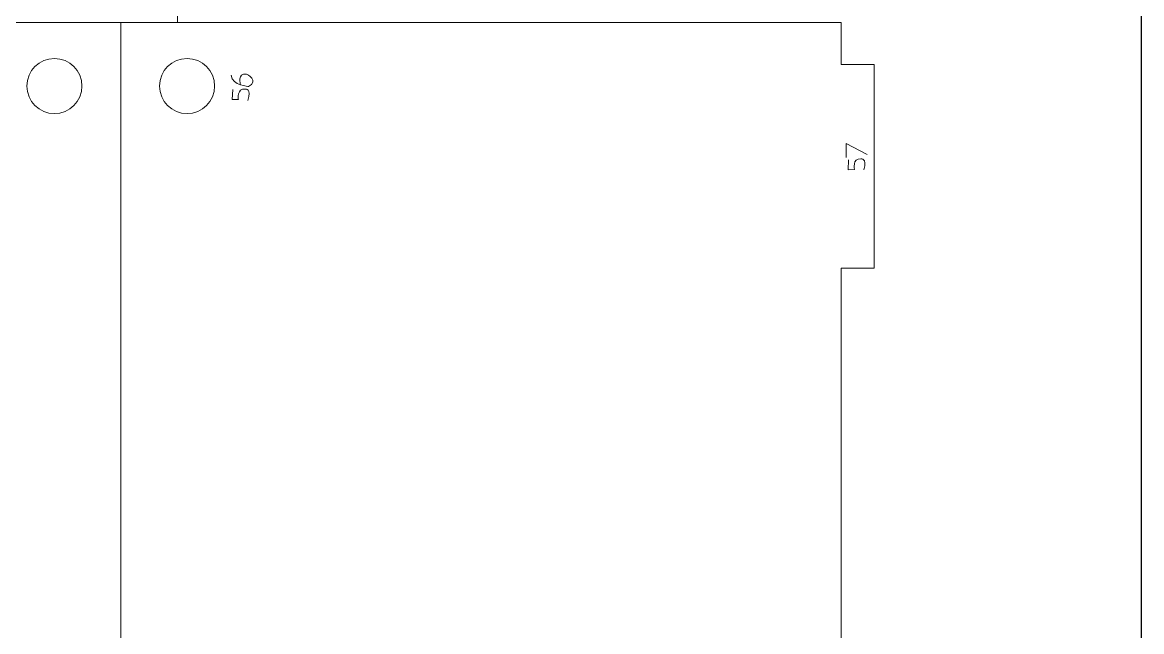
# Model space of a CAD drawing. Header units: centimetres. Extents: x -25 to 25, y -32.5 to 32.5.
# Drawn here: x 14.64 to 25, y -16.92 to -11.29 of the extents above; entities that cross this region are included whole.
import ezdxf

# ---------------------------------------------------------------- set-up
doc = ezdxf.new("R2010")
doc.units = ezdxf.units.CM
doc.header["$MEASUREMENT"] = 0
doc.layers.add('Capa 1', color=7, linetype='Continuous')

msp = doc.modelspace()

# ---------------------------------------------------------------- linework, layer by layer
at = {"layer": 'Capa 1', "color": 254}
msp.add_lwpolyline([(-25, -32.5), (25, -32.5), (25, 32.5), (-25, 32.5), (-25, -32.5)], close=True, dxfattribs=at)
at = {"layer": 'Capa 1', "color": 250, "lineweight": 9}
for points, knots in [([(16.07718, -11.28713), (16.07718, -11.28713), (16.07718, -10.92646), (16.07718, -10.92646), (16.07718, -10.92646), (16.07718, -10.92646), (14.87164, -10.92646), (14.87164, -10.92646), (14.87164, -10.92646), (14.85799, -10.92646), (14.82424, -10.92097), (14.81463, -10.91139), (14.81463, -10.91139), (14.80502, -10.90182), (14.79953, -10.88859), (14.79953, -10.87493), (14.79953, -10.87493), (14.79953, -10.87493), (14.79953, -9.89613), (14.79953, -9.89613), (14.79953, -9.89613), (14.79953, -9.88248), (14.80493, -9.86936), (14.81459, -9.8597), (14.81459, -9.8597), (14.82423, -9.85006), (14.83739, -9.84462), (14.85104, -9.8446), (14.85104, -9.8446), (14.85104, -9.8446), (15.10864, -9.8446), (15.10864, -9.8446), (15.10864, -9.8446), (15.10864, -9.8446), (15.10732, -10.16686), (15.10732, -10.16686)], [0, 0, 0, 0, 0.1, 0.1, 0.1, 0.1, 0.2, 0.2, 0.2, 0.2, 0.3, 0.3, 0.3, 0.3, 0.4, 0.4, 0.4, 0.4, 0.5, 0.5, 0.5, 0.5, 0.6, 0.6, 0.6, 0.6, 0.7, 0.7, 0.7, 0.7, 0.8, 0.8, 0.8, 0.8, 1, 1, 1, 1]), ([(22.22019, -11.28713), (22.22019, -11.28713), (22.22019, -11.67627), (22.22019, -11.67627), (22.22019, -11.67627), (22.22019, -11.67627), (22.52619, -11.67627), (22.52619, -11.67627), (22.52619, -11.67627), (22.52619, -11.67627), (22.52619, -13.55805), (22.52619, -13.55805), (22.52619, -13.55805), (22.52619, -13.55805), (22.22019, -13.55805), (22.22019, -13.55805), (22.22019, -13.55805), (22.22019, -13.55805), (22.22019, -17.6855), (22.22019, -17.6855), (22.22019, -17.6855), (22.22019, -17.6855), (22.52619, -17.6855), (22.52619, -17.6855), (22.52619, -17.6855), (22.52619, -17.6855), (22.52619, -19.56728), (22.52619, -19.56728), (22.52619, -19.56728), (22.52619, -19.56728), (22.22019, -19.56728), (22.22019, -19.56728), (22.22019, -19.56728), (22.22019, -19.56728), (22.22019, -23.69473), (22.22019, -23.69473), (22.22019, -23.69473), (22.22019, -23.69473), (22.52619, -23.69473), (22.52619, -23.69473), (22.52619, -23.69473), (22.52619, -23.69473), (22.52619, -25.57651), (22.52619, -25.57651), (22.52619, -25.57651), (22.52619, -25.57651), (22.22019, -25.57651), (22.22019, -25.57651), (22.22019, -25.57651), (22.22019, -25.57651), (22.22019, -25.91747), (22.22019, -25.91747)], [0, 0, 0, 0, 0.07142857, 0.07142857, 0.07142857, 0.07142857, 0.14285714, 0.14285714, 0.14285714, 0.14285714, 0.21428571, 0.21428571, 0.21428571, 0.21428571, 0.28571429, 0.28571429, 0.28571429, 0.28571429, 0.35714286, 0.35714286, 0.35714286, 0.35714286, 0.42857143, 0.42857143, 0.42857143, 0.42857143, 0.5, 0.5, 0.5, 0.5, 0.57142857, 0.57142857, 0.57142857, 0.57142857, 0.64285714, 0.64285714, 0.64285714, 0.64285714, 0.71428571, 0.71428571, 0.71428571, 0.71428571, 0.78571429, 0.78571429, 0.78571429, 0.78571429, 0.85714286, 0.85714286, 0.85714286, 0.85714286, 1, 1, 1, 1]), ([(15.1928, -11.8753), (15.1928, -11.73447), (15.07863, -11.6203), (14.9378, -11.6203), (14.9378, -11.6203), (14.79697, -11.6203), (14.6828, -11.73447), (14.6828, -11.8753), (14.6828, -11.8753), (14.6828, -12.01613), (14.79697, -12.1303), (14.9378, -12.1303), (14.9378, -12.1303), (15.07863, -12.1303), (15.1928, -12.01613), (15.1928, -11.8753)], [0, 0, 0, 0, 0.2, 0.2, 0.2, 0.2, 0.4, 0.4, 0.4, 0.4, 0.6, 0.6, 0.6, 0.6, 1, 1, 1, 1]), ([(15.91096, -11.8753), (15.91096, -11.73447), (16.02513, -11.6203), (16.16596, -11.6203), (16.16596, -11.6203), (16.30679, -11.6203), (16.42096, -11.73447), (16.42096, -11.8753), (16.42096, -11.8753), (16.42096, -12.01613), (16.30679, -12.1303), (16.16596, -12.1303), (16.16596, -12.1303), (16.02513, -12.1303), (15.91096, -12.01613), (15.91096, -11.8753)], [0, 0, 0, 0, 0.2, 0.2, 0.2, 0.2, 0.4, 0.4, 0.4, 0.4, 0.6, 0.6, 0.6, 0.6, 1, 1, 1, 1])]:
    msp.add_open_spline(points, degree=3, knots=knots, dxfattribs=at)
for points in [[(15.55188, -11.28713), (15.55188, -11.28713), (8.88357, -11.28713), (8.88357, -11.28713)], [(15.55188, -25.91747), (15.55188, -25.91747), (15.55188, -11.28713), (15.55188, -11.28713)], [(15.55188, -11.28713), (15.55188, -11.28713), (22.22019, -11.28713), (22.22019, -11.28713)]]:
    msp.add_open_spline(points, degree=3, dxfattribs=at)
at = {"layer": 'Capa 1', "color": 22, "lineweight": 9}
for points, knots in [([(16.65979, -11.86124), (16.65979, -11.86124), (16.62683, -11.75241), (16.71659, -11.76451), (16.71659, -11.76451), (16.71659, -11.76451), (16.83602, -11.83033), (16.73431, -11.8789), (16.73431, -11.8789), (16.73431, -11.8789), (16.5864, -11.87237), (16.57378, -11.7753)], [0, 0, 0, 0, 0.25, 0.25, 0.25, 0.25, 0.5, 0.5, 0.5, 0.5, 1, 1, 1, 1]), ([(16.59066, -11.90662), (16.59066, -11.90662), (16.58282, -11.99959), (16.58282, -11.99959), (16.58282, -11.99959), (16.58282, -11.99959), (16.64041, -12.00074), (16.64041, -12.00074)], [0, 0, 0, 0, 0.33333333, 0.33333333, 0.33333333, 0.33333333, 1, 1, 1, 1]), ([(16.64041, -12.00074), (16.64041, -12.00074), (16.62431, -11.89195), (16.70642, -11.90471), (16.70642, -11.90471), (16.70642, -11.90471), (16.76394, -11.89785), (16.72751, -12.00756)], [0, 0, 0, 0, 0.33333333, 0.33333333, 0.33333333, 0.33333333, 1, 1, 1, 1]), ([(22.26579, -12.53563), (22.26579, -12.53563), (22.26676, -12.40787), (22.26676, -12.40787), (22.26676, -12.40787), (22.26676, -12.40787), (22.45938, -12.5085), (22.45938, -12.5085)], [0, 0, 0, 0, 0.33333333, 0.33333333, 0.33333333, 0.33333333, 1, 1, 1, 1]), ([(22.28662, -12.55794), (22.28662, -12.55794), (22.28535, -12.65123), (22.28535, -12.65123), (22.28535, -12.65123), (22.28535, -12.65123), (22.34288, -12.64831), (22.34288, -12.64831)], [0, 0, 0, 0, 0.33333333, 0.33333333, 0.33333333, 0.33333333, 1, 1, 1, 1]), ([(22.34288, -12.64831), (22.34288, -12.64831), (22.31915, -12.54094), (22.40196, -12.54787), (22.40196, -12.54787), (22.40196, -12.54787), (22.45884, -12.53697), (22.43024, -12.64897)], [0, 0, 0, 0, 0.33333333, 0.33333333, 0.33333333, 0.33333333, 1, 1, 1, 1])]:
    msp.add_open_spline(points, degree=3, knots=knots, dxfattribs=at)

doc.saveas('drawing.dxf')
